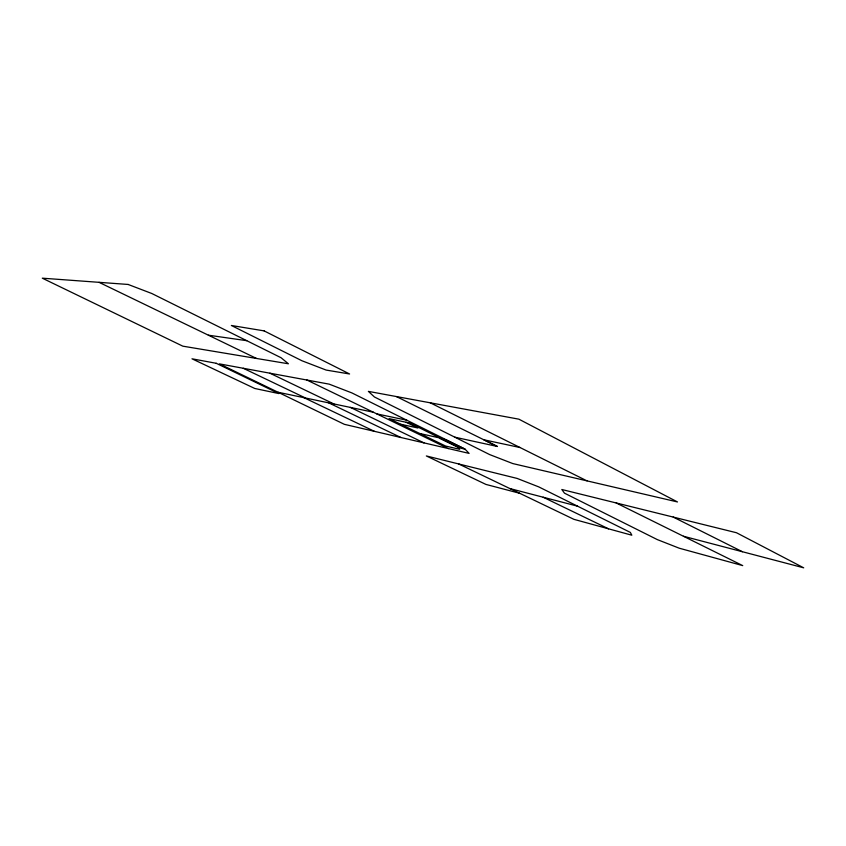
<?xml version="1.0" encoding="UTF-8"?>
<svg xmlns="http://www.w3.org/2000/svg" width="846" height="846" viewBox="0 0 846 846"><rect width="100%" height="100%" fill="white"/><g stroke="black" fill="none" stroke-linecap="round" stroke-linejoin="round"><path stroke-width="1.27" d="M208.391 335.196L246.768 340.684M278.091 392.258L373.361 412.224M376.808 413.895L406.884 420.24M520.057 447.534L483.775 439.761L497.374 446.477L454.894 437.202M400.644 424.237L417.913 427.991L406.154 422.27M419.753 433.501L440.005 438.017M448.391 448.57L469.107 453.393L465.036 449.141L351.968 392.956L329.2 384.147L219.389 363.865L344.354 424.322L448.391 448.57L306.908 380.034M586.976 480.866L677.487 501.953L518.873 419.172L368.38 391.381L374.44 396.986L489.665 454.588L512.813 463.576L586.976 480.866L430.223 402.802M509.895 488.565L577.532 506.162M683.441 536.248L803.7 567.825L736.475 532.737L561.818 489.496L564.483 493.165L657.289 539.589L679.253 548.208L742.735 565.614L616.195 502.958M519.708 493.281L485.932 484.42L426.342 455.952L517.128 478.424L538.786 486.905L630.355 532.42L631.835 535.211L573.926 519.338L458.701 463.968M243.267 368.274L305.491 398.001M303.947 397.673L374.376 431.323M269.895 373.192L333.927 403.965M328.756 402.876L400.856 437.488M99.024 282.321L256.518 358.461M543.174 497.226L608.56 528.835M350.403 407.402L423.973 442.881M396.383 396.552L497.374 446.477M673.215 517.075L742.418 551.729M128.137 284.457L42.3 278.175L182.81 346.162L288.401 363.78L281.062 357.731L151.815 293.509L128.137 284.457M264.111 330.881L231.36 325.477L302.011 360.787L326.154 370.072L349.588 373.985L264.111 330.881M216.216 363.283L191.989 358.799L254.752 388.473L278.916 393.58L216.216 363.283M409.834 423.053L389.044 418.611L445.641 446.054L459.664 449.3L456.808 446.36L409.834 423.053M445.863 439.793L439.835 438.44L458.923 447.735L465.046 449.141L445.863 439.793"/></g></svg>
